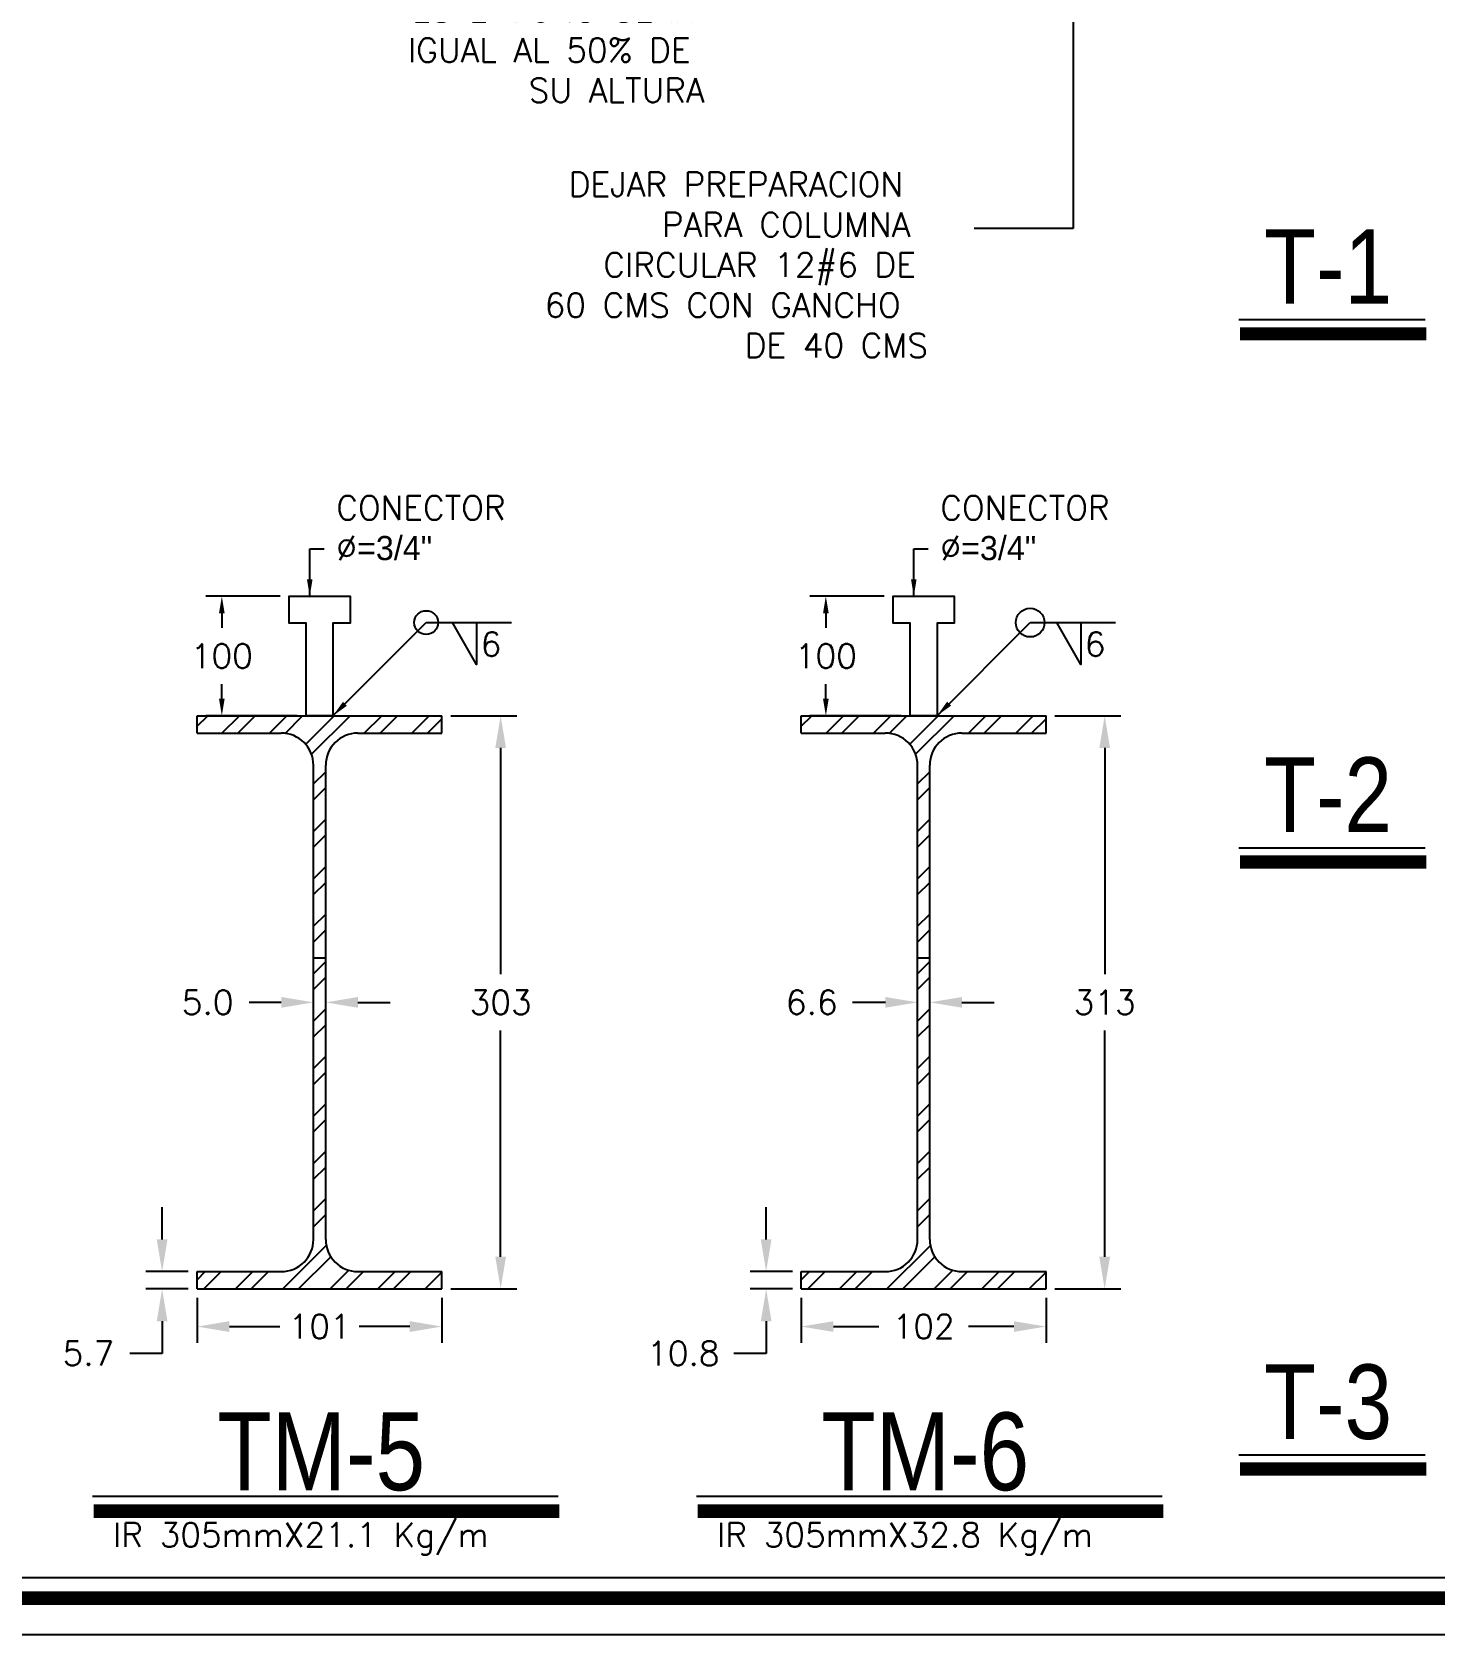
# Model space of a CAD drawing. Header units: millimetres. Extents: x -478 to -58, y -79 to 80.
# Drawn here: x -421.45 to -413.61, y 1.66 to 10.62 of the extents above; entities that cross this region are included whole.
import ezdxf

# ---------------------------------------------------------------- set-up
doc = ezdxf.new("R2010")
doc.units = ezdxf.units.MM
doc.header["$MEASUREMENT"] = 0
doc.layers.get('Defpoints').update_dxf_attribs({"color": 71})
doc.layers.add('L1', color=1, linetype='Continuous')
doc.layers.add('texto', color=5, linetype='Continuous')
doc.styles.add('GRAN', font='swissck.ttf', dxfattribs={"height": 0.3})
doc.styles.add('PEQ', font='simplex.shx', dxfattribs={"height": 0.09})
doc.styles.add('ROMANS', font='simplex.shx')
doc.dimstyles.new('STANDARD$0', dxfattribs={"dimtxt": 0.135, "dimasz": 0.095, "dimexe": 0.09, "dimexo": 0.05, "dimgap": 0.09, "dimtad": 0, "dimtih": 1, "dimtoh": 1, "dimdec": 0, "dimlfac": 100, "dimzin": 0, "dimdsep": 46, "dimtxsty": 'ROMANS', "dimcen": 0.09, "dimclrd": 1, "dimclre": 1, "dimclrt": 5, "dimadec": 0, "dimazin": 0, "dimtfac": 1, "dimtdec": 0, "dimtofl": 0, "dimtmove": 0, "dimatfit": 1, "dimfxl": 1, "dimtolj": 1, "dimtzin": 0, "dimarcsym": 0})

# ---------------------------------------------------------------- blocks, each defined once
blk = doc.blocks.new('*D178')
at = {"layer": 'Defpoints', "color": 0}
for p in [(-419.1567, 6.7943), (-419.1567, 3.59), (-418.8289, 3.59)]:
    blk.add_point(p, dxfattribs=at)
at = {"layer": 'texto', "color": 1, "lineweight": -2}
for p, q in [((-419.1067, 6.7943), (-418.7389, 6.7943)), ((-418.8289, 6.6143), (-418.8289, 5.3496)), ((-418.8289, 3.77), (-418.8289, 5.0346)), ((-419.1067, 3.59), (-418.7389, 3.59))]:
    blk.add_line(p, q, dxfattribs=at)
at = {"layer": 'texto', "color": 1}
for points in [[(-418.8589, 6.6143), (-418.7989, 6.6143), (-418.8289, 6.7943)], [(-418.8589, 3.77), (-418.7989, 3.77), (-418.8289, 3.59)]]:
    blk.add_solid(points, dxfattribs=at)
at = {"layer": 'texto', "color": 5, "insert": (-418.8289, 5.1921), "char_height": 0.135, "attachment_point": 5, "style": 'ROMANS'}
blk.add_mtext('\\A1;303', dxfattribs=at)
blk = doc.blocks.new('*D179')
at = {"layer": 'Defpoints', "color": 0}
for p in [(-419.8749, 5.1921), (-419.8065, 5.1921), (-419.8065, 5.1921)]:
    blk.add_point(p, dxfattribs=at)
at = {"layer": 'texto', "color": 1, "lineweight": -2}
for p, q in [((-419.8749, 5.2421), (-419.8749, 5.2821)), ((-419.8065, 5.2421), (-419.8065, 5.2821)), ((-420.0549, 5.1921), (-420.2349, 5.1921)), ((-419.6265, 5.1921), (-419.4465, 5.1921))]:
    blk.add_line(p, q, dxfattribs=at)
at = {"layer": 'texto', "color": 1}
for points in [[(-420.0549, 5.2221), (-420.0549, 5.1621), (-419.8749, 5.1921)], [(-419.6265, 5.2221), (-419.6265, 5.1621), (-419.8065, 5.1921)]]:
    blk.add_solid(points, dxfattribs=at)
at = {"layer": 'texto', "color": 5, "insert": (-420.4663, 5.1921), "char_height": 0.135, "attachment_point": 5, "style": 'ROMANS'}
blk.add_mtext('\\A1;5.0', dxfattribs=at)
blk = doc.blocks.new('*D176')
at = {"layer": 'Defpoints', "color": 0}
for p in [(-420.5247, 3.6872), (-420.721, 3.59), (-420.5247, 3.59)]:
    blk.add_point(p, dxfattribs=at)
at = {"layer": 'texto', "color": 1, "lineweight": -2}
for p, q in [((-420.721, 3.8672), (-420.721, 4.0472)), ((-420.5747, 3.6872), (-420.811, 3.6872)), ((-420.5747, 3.59), (-420.811, 3.59)), ((-420.721, 3.41), (-420.721, 3.23)), ((-420.721, 3.23), (-420.901, 3.23))]:
    blk.add_line(p, q, dxfattribs=at)
at = {"layer": 'texto', "color": 1}
for points in [[(-420.751, 3.8672), (-420.691, 3.8672), (-420.721, 3.6872)], [(-420.751, 3.41), (-420.691, 3.41), (-420.721, 3.59)]]:
    blk.add_solid(points, dxfattribs=at)
at = {"layer": 'texto', "color": 5, "insert": (-421.1325, 3.23), "char_height": 0.135, "attachment_point": 5, "style": 'ROMANS'}
blk.add_mtext('\\A1;5.7', dxfattribs=at)
blk = doc.blocks.new('*D177')
at = {"layer": 'Defpoints', "color": 0}
for p in [(-420.5247, 3.59), (-419.1567, 3.59), (-419.1567, 3.3799)]:
    blk.add_point(p, dxfattribs=at)
at = {"layer": 'texto', "color": 1, "lineweight": -2}
for p, q in [((-420.5247, 3.54), (-420.5247, 3.2899)), ((-419.1567, 3.54), (-419.1567, 3.2899)), ((-420.3447, 3.3799), (-420.0625, 3.3799)), ((-419.3367, 3.3799), (-419.6189, 3.3799))]:
    blk.add_line(p, q, dxfattribs=at)
at = {"layer": 'texto', "color": 1}
for points in [[(-420.3447, 3.4099), (-420.3447, 3.3499), (-420.5247, 3.3799)], [(-419.3367, 3.4099), (-419.3367, 3.3499), (-419.1567, 3.3799)]]:
    blk.add_solid(points, dxfattribs=at)
at = {"layer": 'texto', "color": 5, "insert": (-419.8407, 3.3799), "char_height": 0.135, "attachment_point": 5, "style": 'ROMANS'}
blk.add_mtext('\\A1;101', dxfattribs=at)
blk = doc.blocks.new('*D180')
at = {"layer": 'Defpoints', "color": 0}
for p in [(-420.3872, 7.4622), (-420.0108, 7.4622), (-419.9155, 6.7943)]:
    blk.add_point(p, dxfattribs=at)
at = {"layer": 'L1', "color": 1, "lineweight": -2}
for p, q in [((-420.0608, 7.4622), (-420.4772, 7.4622)), ((-420.3872, 7.3672), (-420.3872, 7.2858)), ((-420.3872, 6.8893), (-420.3872, 6.9708)), ((-419.9655, 6.7943), (-420.4772, 6.7943))]:
    blk.add_line(p, q, dxfattribs=at)
at = {"layer": 'L1', "color": 1}
for points in [[(-420.403, 7.3672), (-420.3713, 7.3672), (-420.3872, 7.4622)], [(-420.403, 6.8893), (-420.3713, 6.8893), (-420.3872, 6.7943)]]:
    blk.add_solid(points, dxfattribs=at)
at = {"layer": 'L1', "color": 5, "insert": (-420.3872, 7.1283), "char_height": 0.135, "attachment_point": 5, "style": 'ROMANS'}
blk.add_mtext('\\A1;100', dxfattribs=at)
blk = doc.blocks.new('*D309')
at = {"layer": 'Defpoints', "color": 0}
for p in [(-415.7806, 6.7943), (-415.7806, 3.59), (-415.4529, 3.59)]:
    blk.add_point(p, dxfattribs=at)
at = {"layer": 'texto', "color": 1, "lineweight": -2}
for p, q in [((-415.7306, 6.7943), (-415.3629, 6.7943)), ((-415.4529, 6.6143), (-415.4529, 5.3496)), ((-415.4529, 3.77), (-415.4529, 5.0346)), ((-415.7306, 3.59), (-415.3629, 3.59))]:
    blk.add_line(p, q, dxfattribs=at)
at = {"layer": 'texto', "color": 1}
for points in [[(-415.4829, 6.6143), (-415.4229, 6.6143), (-415.4529, 6.7943)], [(-415.4829, 3.77), (-415.4229, 3.77), (-415.4529, 3.59)]]:
    blk.add_solid(points, dxfattribs=at)
at = {"layer": 'texto', "color": 5, "insert": (-415.4529, 5.1921), "char_height": 0.135, "attachment_point": 5, "style": 'ROMANS'}
blk.add_mtext('\\A1;313', dxfattribs=at)
blk = doc.blocks.new('*D310')
at = {"layer": 'Defpoints', "color": 0}
for p in [(-416.4988, 5.1921), (-416.4304, 5.1921), (-416.4304, 5.1921)]:
    blk.add_point(p, dxfattribs=at)
at = {"layer": 'texto', "color": 1, "lineweight": -2}
for p, q in [((-416.4988, 5.2421), (-416.4988, 5.2821)), ((-416.4304, 5.2421), (-416.4304, 5.2821)), ((-416.6788, 5.1921), (-416.8621, 5.1921)), ((-416.2504, 5.1921), (-416.0704, 5.1921))]:
    blk.add_line(p, q, dxfattribs=at)
at = {"layer": 'texto', "color": 1}
for points in [[(-416.6788, 5.2221), (-416.6788, 5.1621), (-416.4988, 5.1921)], [(-416.2504, 5.2221), (-416.2504, 5.1621), (-416.4304, 5.1921)]]:
    blk.add_solid(points, dxfattribs=at)
at = {"layer": 'texto', "color": 5, "insert": (-417.0903, 5.1921), "char_height": 0.135, "attachment_point": 5, "style": 'ROMANS'}
blk.add_mtext('\\A1;6.6', dxfattribs=at)
blk = doc.blocks.new('*D308')
at = {"layer": 'Defpoints', "color": 0}
for p in [(-417.1486, 3.59), (-415.7806, 3.59), (-415.7806, 3.3799)]:
    blk.add_point(p, dxfattribs=at)
at = {"layer": 'texto', "color": 1, "lineweight": -2}
for p, q in [((-417.1486, 3.54), (-417.1486, 3.2899)), ((-415.7806, 3.54), (-415.7806, 3.2899)), ((-416.9686, 3.3799), (-416.7154, 3.3799)), ((-415.9606, 3.3799), (-416.2139, 3.3799))]:
    blk.add_line(p, q, dxfattribs=at)
at = {"layer": 'texto', "color": 1}
for points in [[(-416.9686, 3.4099), (-416.9686, 3.3499), (-417.1486, 3.3799)], [(-415.9606, 3.4099), (-415.9606, 3.3499), (-415.7806, 3.3799)]]:
    blk.add_solid(points, dxfattribs=at)
at = {"layer": 'texto', "color": 5, "insert": (-416.4646, 3.3799), "char_height": 0.135, "attachment_point": 5, "style": 'ROMANS'}
blk.add_mtext('\\A1;102', dxfattribs=at)
blk = doc.blocks.new('*D311')
at = {"layer": 'Defpoints', "color": 0}
for p in [(-417.0112, 7.4622), (-416.6348, 7.4622), (-416.5395, 6.7943)]:
    blk.add_point(p, dxfattribs=at)
at = {"layer": 'L1', "color": 1, "lineweight": -2}
for p, q in [((-416.6848, 7.4622), (-417.1012, 7.4622)), ((-417.0112, 7.3672), (-417.0112, 7.2858)), ((-417.0112, 6.8893), (-417.0112, 6.9708)), ((-416.5895, 6.7943), (-417.1012, 6.7943))]:
    blk.add_line(p, q, dxfattribs=at)
at = {"layer": 'L1', "color": 1}
for points in [[(-417.027, 7.3672), (-416.9953, 7.3672), (-417.0112, 7.4622)], [(-417.027, 6.8893), (-416.9953, 6.8893), (-417.0112, 6.7943)]]:
    blk.add_solid(points, dxfattribs=at)
at = {"layer": 'L1', "color": 5, "insert": (-417.0112, 7.1283), "char_height": 0.135, "attachment_point": 5, "style": 'ROMANS'}
blk.add_mtext('\\A1;100', dxfattribs=at)
blk = doc.blocks.new('*D312')
at = {"layer": 'Defpoints', "color": 0}
for p in [(-417.1486, 3.6872), (-417.345, 3.59), (-417.1486, 3.59)]:
    blk.add_point(p, dxfattribs=at)
at = {"layer": 'texto', "color": 1, "lineweight": -2}
for p, q in [((-417.345, 3.8672), (-417.345, 4.0472)), ((-417.1986, 3.6872), (-417.435, 3.6872)), ((-417.1986, 3.59), (-417.435, 3.59)), ((-417.345, 3.41), (-417.345, 3.23)), ((-417.345, 3.23), (-417.525, 3.23))]:
    blk.add_line(p, q, dxfattribs=at)
at = {"layer": 'texto', "color": 1}
for points in [[(-417.375, 3.8672), (-417.315, 3.8672), (-417.345, 3.6872)], [(-417.375, 3.41), (-417.315, 3.41), (-417.345, 3.59)]]:
    blk.add_solid(points, dxfattribs=at)
at = {"layer": 'texto', "color": 5, "insert": (-417.8079, 3.23), "char_height": 0.135, "attachment_point": 5, "style": 'ROMANS'}
blk.add_mtext('\\A1;10.8', dxfattribs=at)

msp = doc.modelspace()

# ---------------------------------------------------------------- hatches: boundary and pattern name
at = {"layer": 'L1'}
h = msp.add_hatch(dxfattribs=at)
h.set_pattern_fill('ANSI32', color=256, scale=0.5, style=0)
h.set_pattern_definition([(45, (-24.15951, -15.77167), (-0.13258252, 0.13258252), []), (45, (-24.07112, -15.77167), (-0.13258252, 0.13258252), [])])
h.paths.add_polyline_path([(-419.15667, 6.79433), (-420.52467, 6.79433), (-420.52467, 6.69713), (-420.05487, 6.69713, -0.4142136), (-419.87487, 6.51713), (-419.87487, 3.86716, -0.4142136), (-420.05487, 3.68716), (-420.52467, 3.68716), (-420.52467, 3.58996), (-419.15667, 3.58996), (-419.15667, 3.68716), (-419.62647, 3.68716, -0.4142136), (-419.80647, 3.86716), (-419.80647, 6.51713, -0.4142136), (-419.62647, 6.69713), (-419.15667, 6.69713)])
h = msp.add_hatch(dxfattribs=at)
h.set_pattern_fill('ANSI32', color=256, scale=0.5, style=0)
h.set_pattern_definition([(45, (-20.7835, -15.77167), (-0.13258252, 0.13258252), []), (45, (-20.6951, -15.77167), (-0.13258252, 0.13258252), [])])
h.paths.add_polyline_path([(-415.78065, 6.79433), (-417.14865, 6.79433), (-417.14865, 6.69713), (-416.67885, 6.69713, -0.4142136), (-416.49885, 6.51713), (-416.49885, 3.86716, -0.4142136), (-416.67885, 3.68716), (-417.14865, 3.68716), (-417.14865, 3.58996), (-415.78065, 3.58996), (-415.78065, 3.68716), (-416.25045, 3.68716, -0.4142136), (-416.43045, 3.86716), (-416.43045, 6.51713, -0.4142136), (-416.25045, 6.69713), (-415.78065, 6.69713)])
at = {"layer": 'texto'}
h = msp.add_hatch(dxfattribs=at)
h.set_pattern_fill('ANGLE', color=256, style=0)
h.set_pattern_definition([(0, (-4145.131, 263.881), (0, 6.985), [5.08, -1.905]), (90, (-4145.131, 263.881), (-6.985, 4e-16), [5.08, -1.905])])
h.paths.add_polyline_path([(-419.62647, 6.65387), (-419.15667, 6.65387), (-419.15667, 6.75107), (-420.52467, 6.75107), (-420.52467, 6.65387), (-420.05487, 6.65387, -0.4142136), (-419.87487, 6.47387), (-419.87487, 3.86716, -0.4142136), (-420.05487, 3.68716), (-420.52467, 3.68716), (-420.52467, 3.58996), (-419.15667, 3.58996), (-419.15667, 3.68716), (-419.62647, 3.68716, -0.4142136), (-419.80647, 3.86716), (-419.80647, 6.47387, -0.4142136)])
h = msp.add_hatch(dxfattribs=at)
h.set_pattern_fill('ANGLE', color=256, style=0)
h.set_pattern_definition([(0, (-4141.755, 263.881), (0, 6.985), [5.08, -1.905]), (90, (-4141.755, 263.881), (-6.985, 4e-16), [5.08, -1.905])])
h.paths.add_polyline_path([(-416.25045, 6.65387), (-415.78065, 6.65387), (-415.78065, 6.75107), (-417.14865, 6.75107), (-417.14865, 6.65387), (-416.67885, 6.65387, -0.4142136), (-416.49885, 6.47387), (-416.49885, 3.86716, -0.4142136), (-416.67885, 3.68716), (-417.14865, 3.68716), (-417.14865, 3.58996), (-415.78065, 3.58996), (-415.78065, 3.68716), (-416.25045, 3.68716, -0.4142136), (-416.43045, 3.86716), (-416.43045, 6.47387, -0.4142136)])

# ---------------------------------------------------------------- linework, layer by layer
for p, q in [((-414.70238, 9.00883), (-413.66147, 9.00883)), ((-414.70238, 9.00883), (-413.66147, 9.00883)), ((-420.52467, 6.79433), (-419.15667, 6.79433)), ((-420.52467, 6.69713), (-420.52467, 6.79433)), ((-419.15667, 6.69713), (-419.15667, 6.79433)), ((-417.14865, 6.79433), (-415.78065, 6.79433)), ((-417.14865, 6.69713), (-417.14865, 6.79433)), ((-415.78065, 6.69713), (-415.78065, 6.79433)), ((-420.52467, 6.69713), (-420.05487, 6.69713)), ((-419.62647, 6.69713), (-419.15667, 6.69713)), ((-417.14865, 6.69713), (-416.67885, 6.69713)), ((-416.25045, 6.69713), (-415.78065, 6.69713)), ((-419.87487, 3.86716), (-419.87487, 6.51713)), ((-419.80647, 3.86716), (-419.80647, 6.51713)), ((-416.49885, 3.86716), (-416.49885, 6.51713)), ((-416.43045, 3.86716), (-416.43045, 6.51713)), ((-414.70238, 6.05655), (-413.66147, 6.05655)), ((-414.70238, 6.05655), (-413.66147, 6.05655)), ((-420.52467, 3.68716), (-420.05487, 3.68716)), ((-420.52467, 3.58996), (-420.52467, 3.68716)), ((-419.62647, 3.68716), (-419.15667, 3.68716)), ((-419.15667, 3.58996), (-419.15667, 3.68716)), ((-417.14865, 3.68716), (-416.67885, 3.68716)), ((-417.14865, 3.58996), (-417.14865, 3.68716)), ((-416.25045, 3.68716), (-415.78065, 3.68716)), ((-415.78065, 3.58996), (-415.78065, 3.68716)), ((-420.52467, 3.58996), (-419.15667, 3.58996)), ((-417.14865, 3.58996), (-415.78065, 3.58996)), ((-414.70238, 2.66286), (-413.66147, 2.66286)), ((-414.70238, 2.66286), (-413.66147, 2.66286)), ((-421.11027, 2.4313), (-418.5078, 2.4313)), ((-421.11027, 2.4313), (-418.5078, 2.4313)), ((-417.73425, 2.4313), (-415.13178, 2.4313)), ((-417.73425, 2.4313), (-415.13178, 2.4313))]:
    msp.add_line(p, q, dxfattribs=at)
at = {"layer": 'texto', "color": 7}
msp.add_lwpolyline([(-434.74588, 1.65615), (-434.74588, 67.49957), (-391.25023, 67.49957), (-391.25023, 1.65615)], close=True, dxfattribs=at)
at = {"layer": 'texto', "const_width": 0.07718}
msp.add_lwpolyline([(-434.59765, 66.46207), (-434.59765, 2.74941, 0.4142136), (-433.71014, 1.86189), (-392.28773, 1.86189, 0.4142136), (-391.40022, 2.74941), (-391.40022, 66.46207, 0.4142136), (-392.28773, 67.34958), (-433.71014, 67.34958, 0.4142136)], format="xyb", close=True, dxfattribs=at)
at = {"layer": 'texto'}
msp.add_lwpolyline([(-434.48189, 66.46207), (-434.48189, 2.74941, 0.4142136), (-433.71014, 1.97766), (-392.28773, 1.97766, 0.4142136), (-391.51598, 2.74941), (-391.51598, 66.46207, 0.4142136), (-392.28773, 67.23382), (-433.71014, 67.23382, 0.4142136)], format="xyb", close=True, dxfattribs=at)
for points, const_width in [([(-414.69655, 8.92903), (-413.65564, 8.92903)], 0.07419), ([(-414.66153, 8.92903), (-413.65564, 8.92903)], 0.07419), ([(-414.69655, 5.97675), (-413.65564, 5.97675)], 0.07419), ([(-414.66153, 5.97675), (-413.65564, 5.97675)], 0.07419), ([(-414.69655, 2.58307), (-413.65564, 2.58307)], 0.07419), ([(-414.66153, 2.58307), (-413.65564, 2.58307)], 0.07419), ([(-421.10419, 2.34804), (-418.50171, 2.34804)], 0.07741), ([(-420.27733, 2.34804), (-418.58895, 2.34804)], 0.07741), ([(-417.72817, 2.34804), (-415.12569, 2.34804)], 0.07741), ([(-416.90131, 2.34804), (-415.21293, 2.34804)], 0.07741)]:
    msp.add_lwpolyline(points, dxfattribs=dict(at, const_width=const_width))
for points in [[(-419.91548, 6.79433), (-419.91548, 7.31259), (-420.01083, 7.31259), (-420.01083, 7.46222), (-419.6705, 7.46222), (-419.6705, 7.31259), (-419.76585, 7.31259), (-419.76585, 6.79433), (-419.91548, 6.79433)], [(-416.53946, 6.79433), (-416.53946, 7.31259), (-416.63481, 7.31259), (-416.63481, 7.46222), (-416.29448, 7.46222), (-416.29448, 7.31259), (-416.38983, 7.31259), (-416.38983, 6.79433), (-416.53946, 6.79433)], [(-418.96303, 7.31483), (-418.96303, 7.08015), (-419.09713, 7.31483)], [(-415.58701, 7.31483), (-415.58701, 7.08015), (-415.72111, 7.31483)]]:
    msp.add_lwpolyline(points, dxfattribs=at)
for centre, radius in [((-419.24536, 7.31483), 0.06679), ((-415.86934, 7.31483), 0.08022)]:
    msp.add_circle(centre, radius, dxfattribs=at)
for centre, start, end in [((-420.05487, 6.51713), 0, 90), ((-419.62647, 6.51713), 90, 180), ((-416.67885, 6.51713), 0, 90), ((-416.25045, 6.51713), 90, 180), ((-420.05487, 3.86716), 270, 0), ((-419.62647, 3.86716), 180, 270), ((-416.67885, 3.86716), 270, 0), ((-416.25045, 3.86716), 180, 270)]:
    msp.add_arc(centre, 0.18, start, end, dxfattribs=at)

# ---------------------------------------------------------------- texts
at = {"layer": 'L1', "color": 5, "insert": (-416.27313, 9.662), "char_height": 0.135, "attachment_point": 6, "style": 'ROMANS'}
msp.add_mtext('\\A1;', dxfattribs=at)
at = {"layer": 'texto', "style": 'GRAN'}
for s, height, p in [('T-1', 0.416492, (-414.56257, 9.09767)), ('T-2', 0.416492, (-414.56257, 6.14539)), ('T-3', 0.416492, (-414.56257, 2.75171)), ('TM-5', 0.434601, (-420.41232, 2.46511)), ('TM-6', 0.434601, (-417.0363, 2.46511))]:
    msp.add_text(s, height=height, dxfattribs=at).set_placement(p)
at = {"layer": 'texto', "style": 'PEQ'}
for s, insert, char_height, attachment_point in [('\\pi-1.2407;LA BASE DE\\P\\pi-1.7936;ESTE MURO SERÁ\\P\\pi-1.8129;IGUAL AL 50% DE\\P\\pi-1.1379;SU ALTURA', (-417.53418, 10.62766), 0.135, 4), ('\\pi-2.1214;DEJAR PREPARACION\\P\\pi-1.6007;PARA COLUMNA \\P\\pi-1.9286;CIRCULAR 12#6 DE\\P\\pi-2.2564;60 CMS CON GANCHO\\P\\pi-1.1379;DE 40 CMS', (-416.32665, 9.31441), 0.135, 4), ('CONECTOR\\P{\\H1.0025x;Ø\\fMS Shell Dlg 2|b0|i0|c0|p0;=3/4"}', (-419.74751, 7.84294), 0.1346625, 4), ('CONECTOR\\P{\\H1.0025x;Ø\\fMS Shell Dlg 2|b0|i0|c0|p0;=3/4"}', (-416.37149, 7.84294), 0.1346625, 4), ('6', (-418.82457, 7.19418), 0.135, 6), ('6', (-415.44855, 7.19418), 0.135, 6)]:
    msp.add_mtext(s, dxfattribs=dict(at, insert=insert, char_height=char_height, attachment_point=attachment_point))
at = {"layer": 'texto', "char_height": 0.135, "attachment_point": 1, "style": 'PEQ'}
for s, insert in [('IR 305mmX21.1 Kg/m', (-420.99525, 2.28304)), ('IR 305mmX32.8 Kg/m', (-417.61923, 2.28304))]:
    msp.add_mtext_dynamic_manual_height_columns(s, width=3.5525708, gutter_width=0.9, heights=[0], dxfattribs=dict(at, insert=insert))

# ---------------------------------------------------------------- dimensions: what is measured, and where the dimension line sits
at = {"layer": 'L1'}
for base, p1, p2, picture, middle in [((-420.38717, 7.46222), (-419.91548, 6.79433), (-420.01083, 7.46222), '*D180', (-420.38717, 7.12827)), ((-417.01115, 7.46222), (-416.53946, 6.79433), (-416.63481, 7.46222), '*D311', (-417.01115, 7.12827))]:
    dim = msp.add_linear_dim(base=base, p1=p1, p2=p2, angle=90, text='100', dimstyle='STANDARD$0', dxfattribs=at)
    dim.commit()
    dim.dimension.update_dxf_attribs({"geometry": picture, "text_midpoint": middle, "dimtype": 160})
at = {"layer": 'texto'}
for base, p1, p2, angle, text, picture, middle in [((-418.82893, 3.58996), (-419.15667, 6.79433), (-419.15667, 3.58996), 90, '303', '*D178', (-418.82893, 5.19214)), ((-415.45291, 3.58996), (-415.78065, 6.79433), (-415.78065, 3.58996), 90, '313', '*D309', (-415.45291, 5.19214)), ((-420.72102, 3.58996), (-420.52467, 3.68716), (-420.52467, 3.58996), 270, '5.7', '*D176', (-421.13245, 3.22996)), ((-417.34501, 3.58996), (-417.14865, 3.68716), (-417.14865, 3.58996), 270, '10.8', '*D312', (-417.80786, 3.22996))]:
    dim = msp.add_linear_dim(base=base, p1=p1, p2=p2, angle=angle, text=text, dimstyle='STANDARD$0', override={"dimtxt": 0.135, "dimasz": 0.18}, dxfattribs=at)
    dim.commit()
    dim.dimension.update_dxf_attribs({"geometry": picture, "text_midpoint": middle})
for base, p1, p2, text, picture, middle in [((-419.80647, 5.19214), (-419.87487, 5.19214), (-419.80647, 5.19214), '5.0', '*D179', (-420.46629, 5.19214)), ((-416.43045, 5.19214), (-416.49885, 5.19214), (-416.43045, 5.19214), '6.6', '*D310', (-417.09028, 5.19214))]:
    dim = msp.add_linear_dim(base=base, p1=p1, p2=p2, text=text, dimstyle='STANDARD$0', override={"dimasz": 0.18}, dxfattribs=at)
    dim.commit()
    dim.dimension.update_dxf_attribs({"geometry": picture, "text_midpoint": middle, "dimtype": 160})
for base, p1, p2, text, picture, middle in [((-419.15667, 3.37987), (-420.52467, 3.58996), (-419.15667, 3.58996), '101', '*D177', (-419.84067, 3.37987)), ((-415.78065, 3.37987), (-417.14865, 3.58996), (-415.78065, 3.58996), '102', '*D308', (-416.46465, 3.37987))]:
    dim = msp.add_linear_dim(base=base, p1=p1, p2=p2, text=text, dimstyle='STANDARD$0', override={"dimtxt": 0.135, "dimasz": 0.18}, dxfattribs=at)
    dim.commit()
    dim.dimension.update_dxf_attribs({"geometry": picture, "text_midpoint": middle})

# ---------------------------------------------------------------- leaders
at = {"layer": 'L1'}
msp.add_leader([(-415.62936, 11.55645), (-415.62936, 9.51755), (-416.18313, 9.51755)], dimstyle='STANDARD$0', dxfattribs=at)
for points in [[(-419.89582, 7.46222), (-419.89582, 7.7274), (-419.81608, 7.7274)], [(-416.5198, 7.46222), (-416.5198, 7.7274), (-416.44006, 7.7274)], [(-419.76585, 6.79433), (-419.24536, 7.31483), (-418.76761, 7.31483)], [(-416.38983, 6.79433), (-415.86934, 7.31483), (-415.39159, 7.31483)]]:
    msp.add_leader(points, dimstyle='STANDARD$0', override={"dimgap": 0.09, "dimtad": 0}, dxfattribs=at)

doc.saveas('drawing.dxf')
